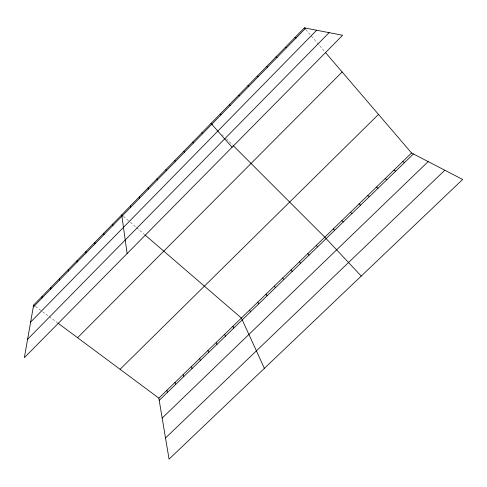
<?xml version="1.0" encoding="UTF-8"?>
<svg xmlns="http://www.w3.org/2000/svg" width="487" height="487" viewBox="0 0 487 487"><rect width="100%" height="100%" fill="white"/><g stroke="black" fill="none" stroke-linecap="round" stroke-linejoin="round"><path stroke-width="0.37" stroke-dasharray="2.44 1.83" d="M35.435 306.402L40.841 310.426M42.649 311.765L48.584 316.179M49.175 316.617L57.405 322.735M123.436 216.362L128.623 220.83M130.346 222.315L136.031 227.216M136.597 227.703L144.481 234.497M222.285 134.692L223.302 135.703M226.345 138.746L232.695 145.096M305.806 29.561L324.969 51.926"/><path stroke-width="0.73" d="M85.992 253.027L86.016 251.426M77.11 262.116L77.189 260.46M68.271 271.168L68.399 269.463M59.469 280.177L59.651 278.418M50.709 289.144L50.94 287.342M41.979 298.074L42.266 296.218M33.627 305.063L24.35 357.689L342.635 35.259L304.351 27.862L33.627 305.063L34.833 305.958M33.293 306.968L305.72 28.124M30.626 322.102L316.647 30.237M27.601 339.269L329.133 32.647M77.585 337.734L342.136 71.966M120.07 369.31L378.509 114.421M158.835 398.123L411.558 153.003L462.65 179.453L169.062 459.138L158.835 398.123L57.996 323.173M159.206 400.363L413.42 153.965M162.177 418.077L428.164 161.599M165.513 437.977L444.826 170.225M294.83 37.609L296.139 37.937M285.352 47.318L286.593 47.702M275.916 56.979L277.097 57.429M266.523 66.597L267.637 67.109M257.166 76.173L258.226 76.739M402.725 161.574L404.527 162.585M393.922 170.109L395.669 171.168M247.859 85.712L248.851 86.333M385.156 178.613L386.855 179.715M376.427 187.081L378.07 188.226M238.587 95.202L239.525 95.884M367.734 195.512L369.323 196.705M359.071 203.913L360.611 205.149M229.359 104.65L230.235 105.393M122.864 215.863L121.713 214.87L127.119 253.587M145.041 234.984L241.4 318.048L264.386 368.33M350.451 212.277L351.931 213.562M341.856 220.605L343.292 221.938M220.173 114.061L220.988 114.859M333.303 228.908L334.685 230.278M212.052 124.453L211.023 123.424L232.092 147.238M233.23 145.631L324.78 237.169L361.232 276.068M316.294 245.405L317.573 246.866M304.351 27.862L305.325 28.995M325.438 52.48L411.558 153.003M307.839 253.605L309.068 255.109M201.916 132.75L202.61 133.663M299.42 261.769L300.601 263.321M291.031 269.908L292.163 271.496M192.846 142.034L193.485 143.001M282.679 278.01L283.757 279.641M274.358 286.076L275.386 287.756M266.066 294.118L267.053 295.834M183.818 151.28L184.403 152.303M257.812 302.123L258.749 303.882M249.588 310.097L250.476 311.899M174.833 160.485L175.357 161.562M232.993 326.199L233.784 328.08M165.878 169.646L166.353 170.779M224.623 334.319L225.365 336.243M216.283 342.404L216.977 344.37M156.972 178.772L157.386 179.959M207.979 350.463L208.625 352.466M199.707 358.487L200.309 360.526M148.097 187.854L148.456 189.096M191.464 366.474L192.024 368.562M183.258 374.436L183.769 376.561M139.264 196.9L139.568 198.191M175.083 382.362L175.551 384.523M166.944 390.257L167.364 392.461M130.467 205.904L130.717 207.249M112.728 224.075L112.868 225.518M103.786 233.23L103.871 234.734M94.88 242.349L94.91 243.902"/></g></svg>
